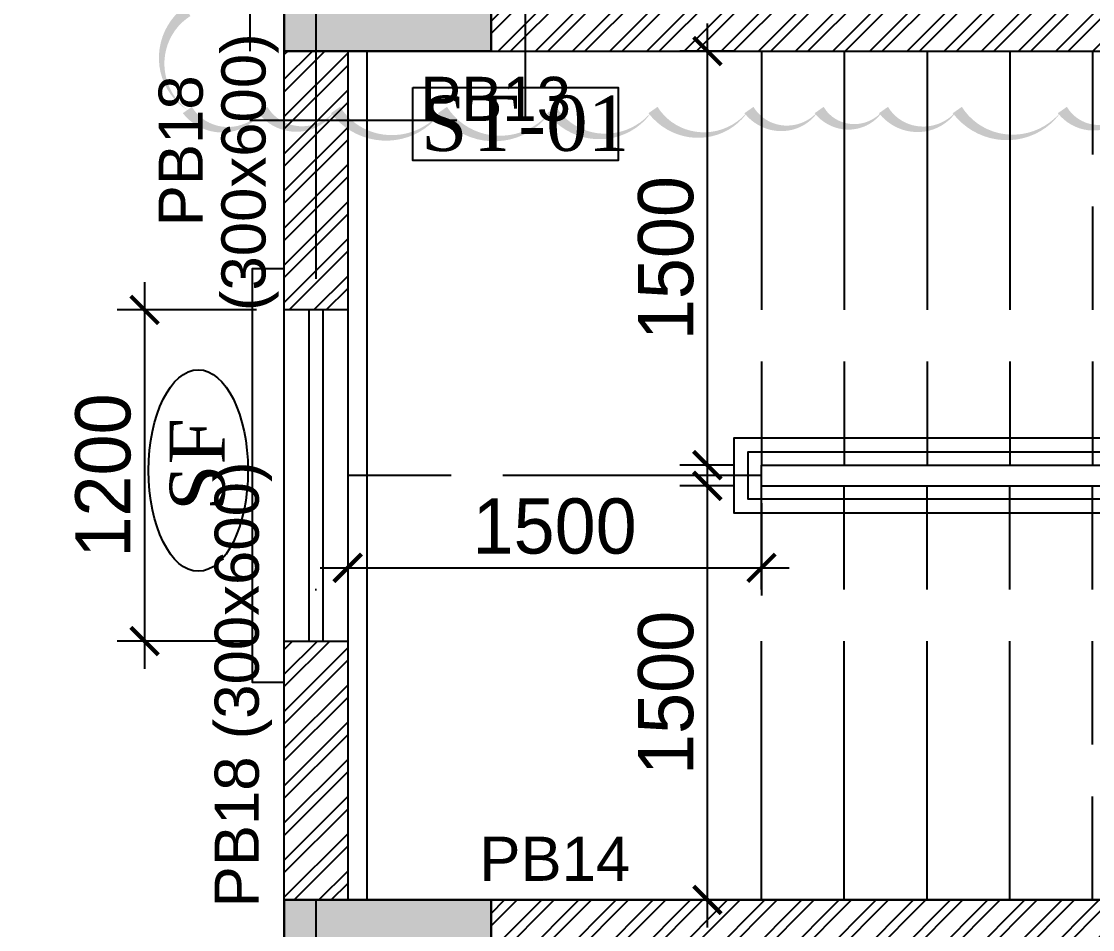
# Model space of a CAD drawing. Header units: millimetres. Extents: x 423806 to 486881, y 1786979 to 1831529.
# Drawn here: x 431178 to 435061, y 1804620 to 1807910 of the extents above; entities that cross this region are included whole.
import ezdxf

# ---------------------------------------------------------------- set-up
doc = ezdxf.new("R2010")
doc.units = ezdxf.units.MM
doc.header["$LTSCALE"] = 150
doc.header["$PDSIZE"] = 0.01
for name, pattern in [('DASHDOT', [1, 0.5, -0.25, 0, -0.25]), ('DASHDOTX2', [2, 1, -0.5, 0, -0.5]), ('DASHED', [0.75, 0.5, -0.25]), ('HIDDEN', [0.375, 0.25, -0.125])]:
    doc.linetypes.add(name, pattern=pattern)
doc.layers.get('0').update_dxf_attribs({"lineweight": 13})
for name, color, linetype in [('AD-COLUMNS', 41, 'Continuous'), ('AD-D&W TAG', 4, 'Continuous'), ('AD-DIM', 7, 'Continuous'), ('AD-DIM_CHECK', 7, 'Continuous'), ('AD-GRID', 251, 'DASHDOTX2'), ('AD-HATCH_LIGHT', 8, 'Continuous'), ('AD-RAILING', 42, 'Continuous'), ('AD-SILL', 252, 'Continuous'), ('AD-STAIRCASE', 1, 'Continuous'), ('AD-WALL', 7, 'Continuous'), ('AD-WALL HATCH', 252, 'Continuous'), ('AD-WINDOWS', 5, 'Continuous'), ('Revisions', 2, 'Continuous')]:
    doc.layers.add(name, color=color, linetype=linetype)
for name, color, linetype, lineweight in [('AD-REFERENCE LINE', 253, 'Continuous', 25), ('AD-TEXT', 7, 'Continuous', 25), ('BEAM HIDDEN', 8, 'DASHED', 25), ('BEAMS', 53, 'Continuous', 25), ('COL', 141, 'Continuous', 25), ('filling', 254, 'Continuous', 0), ('GRID', 8, 'DASHDOT', 9), ('STEPS', 31, 'Continuous', 18), ('TEXT', 7, 'Continuous', 13)]:
    doc.layers.add(name, color=color, linetype=linetype, lineweight=lineweight)
doc.styles.add('240122--R0_INST_ FLOOR PLANS XREF$0$Scale M 200', font='times.ttf', dxfattribs={"height": 200})
doc.styles.add('Arial', font='arial.ttf')
doc.dimstyles.new('Scale 100', dxfattribs={"dimtxt": 200, "dimasz": 100, "dimexe": 100, "dimexo": 100, "dimgap": 50, "dimtad": 1, "dimdec": 0, "dimrnd": 5, "dimzin": 0, "dimdsep": 46, "dimtxsty": 'Standard', "dimblk": 'ARCHTICK', "dimcen": 0, "dimdle": 100, "dimclrd": 252, "dimclre": 252, "dimclrt": 256, "dimadec": 0, "dimazin": 0, "dimtfac": 1, "dimtdec": 0, "dimtofl": 0, "dimtmove": 1, "dimatfit": 3, "dimfxl": 0.18, "dimtolj": 1, "dimtzin": 0, "dimarcsym": 0})

# ---------------------------------------------------------------- blocks, each defined once
blk = doc.blocks.new('A$Ce04e376f')
at = {"layer": 'filling'}
h = blk.add_hatch(color=254, dxfattribs=at)
h.dxf.hatch_style = 1
h.paths.add_polyline_path([(0, 0), (500, 0), (500, -750), (0, -750)])
h.paths.add_polyline_path([(16020, -7250), (16020, -6500), (16770, -6500), (16770, -7250)])
h.paths.add_polyline_path([(0, -13050), (0, -12550), (750, -12550), (750, -13050)])
h.paths.add_polyline_path([(0, -16425), (0, -15925), (750, -15925), (750, -16425)])
h.paths.add_polyline_path([(10625, -20100), (10625, -19500), (11375, -19500), (11375, -20100)])
h.paths.add_polyline_path([(11125, -30000), (10625, -30000), (10625, -29250), (11125, -29250)])
h = blk.add_hatch(color=254, dxfattribs=at)
h.dxf.hatch_style = 1
h.paths.add_polyline_path([(0, -20250), (0, -19500), (750, -19500), (750, -20250)])
h.paths.add_polyline_path([(6350.2, -20250), (6350.2, -19500), (7100.2, -19500), (7100.2, -20250)])
h.paths.add_polyline_path([(6350.2, -30000), (6350.2, -29250), (7100.2, -29250), (7100.2, -30000)])
at = {"layer": 'COL'}
for points in [[(0, -16425), (0, -15925), (750, -15925), (750, -16425), (0, -16425)], [(0, -20250), (0, -19500), (750, -19500), (750, -20250), (0, -20250)]]:
    blk.add_lwpolyline(points, dxfattribs=at)
blk = doc.blocks.new('_ArchTick')
at = {"color": 0, "linetype": 'ByBlock', "const_width": 0.15}
blk.add_lwpolyline([(-0.5, -0.5), (0.5, 0.5)], dxfattribs=at)
blk = doc.blocks.new('*D297')
at = {"layer": 'AD-DIM_CHECK', "color": 252, "lineweight": -2, "transparency": 16777216}
for p, q in [((431624.9, 1806965.4), (431624.9, 1805565.4)), ((432031.1, 1806865.4), (431524.9, 1806865.4)), ((432031.1, 1805665.4), (431524.9, 1805665.4))]:
    blk.add_line(p, q, dxfattribs=at)
at = {"layer": 'Defpoints', "color": 0, "transparency": 16777216}
for p in [(432131.1, 1806865.4), (431624.9, 1805665.4), (432131.1, 1805665.4)]:
    blk.add_point(p, dxfattribs=at)
at = {"layer": 'AD-DIM_CHECK', "color": 252, "lineweight": -2, "transparency": 16777216, "xscale": 100, "yscale": 100, "zscale": 100}
for p, rotation in [((431624.9, 1806865.4), 90), ((431624.9, 1805665.4), 270)]:
    blk.add_blockref('_ArchTick', p, dxfattribs=dict(at, rotation=rotation))
at = {"layer": 'AD-DIM_CHECK', "transparency": 16777216, "insert": (431474.9, 1806265.4), "char_height": 200, "attachment_point": 5, "rotation": 90}
blk.add_mtext('\\A1;1200', dxfattribs=at)
blk = doc.blocks.new('*D298')
at = {"layer": 'AD-DIM_CHECK', "color": 252, "lineweight": -2, "transparency": 16777216}
for p, q in [((432361.1, 1806165.4), (432361.1, 1805831)), ((433861.1, 1806165.4), (433861.1, 1805831)), ((432261.1, 1805931), (433961.1, 1805931))]:
    blk.add_line(p, q, dxfattribs=at)
at = {"layer": 'Defpoints', "color": 0, "transparency": 16777216}
for p in [(432361.1, 1806265.4), (433861.1, 1806265.4), (433861.1, 1805931)]:
    blk.add_point(p, dxfattribs=at)
at = {"layer": 'AD-DIM_CHECK', "color": 252, "lineweight": -2, "transparency": 16777216, "xscale": 100, "yscale": 100, "zscale": 100, "rotation": 180}
blk.add_blockref('_ArchTick', (432361.1, 1805931), dxfattribs=at)
at = {"layer": 'AD-DIM_CHECK', "color": 252, "lineweight": -2, "transparency": 16777216, "xscale": 100, "yscale": 100, "zscale": 100}
blk.add_blockref('_ArchTick', (433861.1, 1805931), dxfattribs=at)
at = {"layer": 'AD-DIM_CHECK', "transparency": 16777216, "insert": (433111.1, 1806081), "char_height": 200, "attachment_point": 5}
blk.add_mtext('\\A1;1500', dxfattribs=at)
blk = doc.blocks.new('*D299')
at = {"layer": 'AD-DIM_CHECK', "color": 252, "lineweight": -2, "transparency": 16777216}
for p, q in [((433664.9, 1804627.9), (433664.9, 1806327.9)), ((433761.1, 1806227.9), (433564.9, 1806227.9)), ((433761.1, 1804727.9), (433564.9, 1804727.9))]:
    blk.add_line(p, q, dxfattribs=at)
at = {"layer": 'Defpoints', "color": 0, "transparency": 16777216}
for p in [(433664.9, 1806227.9), (433861.1, 1806227.9), (433861.1, 1804727.9)]:
    blk.add_point(p, dxfattribs=at)
at = {"layer": 'AD-DIM_CHECK', "color": 252, "lineweight": -2, "transparency": 16777216, "xscale": 100, "yscale": 100, "zscale": 100}
for p, rotation in [((433664.9, 1806227.9), 90), ((433664.9, 1804727.9), 270)]:
    blk.add_blockref('_ArchTick', p, dxfattribs=dict(at, rotation=rotation))
at = {"layer": 'AD-DIM_CHECK', "transparency": 16777216, "insert": (433514.9, 1805477.9), "char_height": 200, "attachment_point": 5, "rotation": 90}
blk.add_mtext('\\A1;1500', dxfattribs=at)
blk = doc.blocks.new('*D300')
at = {"layer": 'AD-DIM_CHECK', "color": 252, "lineweight": -2, "transparency": 16777216}
for p, q in [((433664.9, 1806202.9), (433664.9, 1807902.9)), ((433761.1, 1807802.9), (433564.9, 1807802.9)), ((433761.1, 1806302.9), (433564.9, 1806302.9))]:
    blk.add_line(p, q, dxfattribs=at)
at = {"layer": 'Defpoints', "color": 0, "transparency": 16777216}
for p in [(433664.9, 1807802.9), (433861.1, 1807802.9), (433861.1, 1806302.9)]:
    blk.add_point(p, dxfattribs=at)
at = {"layer": 'AD-DIM_CHECK', "color": 252, "lineweight": -2, "transparency": 16777216, "xscale": 100, "yscale": 100, "zscale": 100}
for p, rotation in [((433664.9, 1807802.9), 90), ((433664.9, 1806302.9), 270)]:
    blk.add_blockref('_ArchTick', p, dxfattribs=dict(at, rotation=rotation))
at = {"layer": 'AD-DIM_CHECK', "transparency": 16777216, "insert": (433514.9, 1807052.9), "char_height": 200, "attachment_point": 5, "rotation": 90}
blk.add_mtext('\\A1;1500', dxfattribs=at)
blk = doc.blocks.new('A$C0f0b0a84')
at = {"layer": 'AD-REFERENCE LINE', "ltscale": 20}
blk.add_lwpolyline([(-150, 230), (-150, 345), (1350, 345), (1350, 230)], dxfattribs=at)
at = {"layer": 'AD-SILL'}
for p, q in [((0, 230), (1200, 230)), ((1200, 0), (0, 0))]:
    blk.add_line(p, q, dxfattribs=at)
at = {"layer": 'AD-WINDOWS'}
for p, q in [((0, 140), (1200, 140)), ((1200, 90), (0, 90))]:
    blk.add_line(p, q, dxfattribs=at)
blk = doc.blocks.new('A$Cbc0e5cc4')
at = {"layer": 'AD-D&W TAG'}
blk.add_ellipse((0, 0), major_axis=(-365, 0), ratio=0.493341, dxfattribs=at)
at = {"layer": 'AD-D&W TAG', "transparency": 33554687, "insert": (-146.1, 103.9), "char_height": 200, "width": 326.874, "attachment_point": 1, "style": '240122--R0_INST_ FLOOR PLANS XREF$0$Scale M 200'}
blk.add_mtext('\\A1;SF', dxfattribs=at)
blk = doc.blocks.new('*D351')
at = {"layer": 'AD-DIM', "color": 252, "lineweight": -2, "transparency": 16777216}
for p, q in [((430631.131, 1824327.902), (430631.131, 1794127.902)), ((432031.131, 1824227.902), (430531.131, 1824227.902)), ((432031.131, 1794227.902), (430531.131, 1794227.902))]:
    blk.add_line(p, q, dxfattribs=at)
at = {"layer": 'Defpoints', "color": 0, "transparency": 16777216}
for p in [(432131.131, 1824227.902), (430631.131, 1794227.902), (432131.131, 1794227.902)]:
    blk.add_point(p, dxfattribs=at)
at = {"layer": 'AD-DIM', "color": 252, "lineweight": -2, "transparency": 16777216, "xscale": 100, "yscale": 100, "zscale": 100}
for p, rotation in [((430631.131, 1824227.902), 90), ((430631.131, 1794227.902), 270)]:
    blk.add_blockref('_ArchTick', p, dxfattribs=dict(at, rotation=rotation))
at = {"layer": 'AD-DIM', "transparency": 16777216, "insert": (430481.131, 1809227.902), "char_height": 200, "attachment_point": 5, "rotation": 90}
blk.add_mtext('\\A1;30000', dxfattribs=at)

msp = doc.modelspace()

# ---------------------------------------------------------------- hatches: boundary and pattern name
at = {"layer": 'AD-HATCH_LIGHT'}
h = msp.add_hatch(color=256, dxfattribs=at)
h.dxf.hatch_style = 1
h.paths.add_polyline_path([(432131.1, 1808302.9), (432131.1, 1807802.9), (432881.1, 1807802.9), (432881.1, 1808302.9)])
h = msp.add_hatch(color=256, dxfattribs=at)
h.dxf.hatch_style = 1
h.paths.add_polyline_path([(432131.1, 1804727.9), (432131.1, 1803977.9), (432881.1, 1803977.9), (432881.1, 1804727.9)])
at = {"layer": 'AD-WALL HATCH', "transparency": 33554687}
h = msp.add_hatch(dxfattribs=at)
h.set_pattern_fill('ANSI32', color=256, scale=10)
h.set_pattern_definition([(45, (415131.13, 1744227.9), (-67.35192, 67.35192), []), (45, (415176.03, 1744227.9), (-67.35192, 67.35192), [])])
h.paths.add_polyline_path([(451901.1, 1795527.9), (452131.1, 1795527.9), (452131.1, 1794977.9), (451291.8, 1794977.9), (451291.8, 1795207.9), (451901.1, 1795207.9)])
h.paths.add_polyline_path([(448321.1, 1811927.9), (448321.1, 1816977.9), (448206.1, 1816977.9), (448206.1, 1811927.9)])
h.paths.add_polyline_path([(439001.1, 1811677.9), (439231.1, 1811677.9), (439231.1, 1812027.9), (439506.1, 1812027.9), (439506.1, 1812257.9), (439001.1, 1812257.9)])
h.paths.add_polyline_path([(439001.1, 1823727.9), (439001.1, 1819327.9), (442501.1, 1819327.9), (442501.1, 1820182.9), (442271.1, 1820182.9), (442271.1, 1819557.9), (441071.1, 1819557.9), (441071.1, 1820157.9), (440956.1, 1820157.9), (440956.1, 1819557.9), (439231.1, 1819557.9), (439231.1, 1823727.9)])
h.paths.add_polyline_path([(441471.1, 1823997.9), (439831.3, 1823997.9), (439831.3, 1824227.9), (441471.1, 1824227.9)])
h.paths.add_polyline_path([(448706.1, 1799227.9), (448906.1, 1799227.9), (448906.1, 1799342.9), (448706.1, 1799342.9), (448706.1, 1802177.9), (448591.1, 1802177.9), (448591.1, 1794977.9), (449291.8, 1794977.9), (449291.8, 1795207.9), (448706.1, 1795207.9)])
h.paths.add_polyline_path([(452131.1, 1798527.9), (452131.1, 1803977.9), (451901.1, 1803977.9), (451901.1, 1799342.9), (450906.1, 1799342.9), (450906.1, 1799227.9), (451901.1, 1799227.9), (451901.1, 1798527.9)])
h.paths.add_polyline_path([(451901.1, 1811177.9), (452131.1, 1811177.9), (452131.1, 1810427.9), (451901.1, 1810427.9)])
h.paths.add_polyline_path([(451901.1, 1814372.9), (452131.1, 1814372.9), (452131.1, 1815397.9), (451901.1, 1815397.9)])
h.paths.add_polyline_path([(438581.1, 1809177.9), (439231.1, 1809177.9), (439231.1, 1808552.9), (439116.1, 1808552.9), (439116.1, 1809062.9), (438581.1, 1809062.9)])
h.paths.add_polyline_path([(446146.1, 1820752.9), (446146.1, 1819557.9), (446296.1, 1819557.9), (446296.1, 1819327.9), (446031.1, 1819327.9), (446031.1, 1820752.9), (445731.1, 1820752.9), (445731.1, 1820867.9), (446431.1, 1820867.9), (446431.1, 1821767.9), (444931.1, 1821767.9), (444931.1, 1820752.9), (444701.1, 1820752.9), (444701.1, 1821367.9), (444551.1, 1821367.9), (444551.1, 1821597.9), (444701.1, 1821597.9), (444701.1, 1823997.9), (444403.6, 1823997.9), (444403.6, 1824227.9), (446951.1, 1824227.9), (446951.1, 1823997.9), (444931.1, 1823997.9), (444931.1, 1821882.9), (446546.1, 1821882.9), (446546.1, 1820752.9)])
h.paths.add_polyline_path([(451901.1, 1812872.9), (452131.1, 1812872.9), (452131.1, 1811927.9), (451901.1, 1811927.9)])
h.paths.add_polyline_path([(448706.1, 1804727.9), (448906.1, 1804727.9), (448906.1, 1804497.9), (448706.1, 1804497.9)])
h.paths.add_polyline_path([(442871.1, 1801232.9), (442871.1, 1796107.9), (442756.1, 1796107.9), (442756.1, 1801232.9)])
h.paths.add_polyline_path([(450106.1, 1804497.9), (451631.1, 1804497.9), (451631.1, 1804727.9), (451231.1, 1804727.9), (451231.1, 1805065.4), (451001.1, 1805065.4), (451001.1, 1804727.9), (450106.1, 1804727.9)])
h.paths.add_polyline_path([(451901.1, 1809227.9), (452131.1, 1809227.9), (452131.1, 1807802.9), (451231.1, 1807802.9), (451231.1, 1807465.4), (451001.1, 1807465.4), (451001.1, 1808032.9), (451901.1, 1808032.9)])
h.paths.add_polyline_path([(436326.1, 1802997.9), (436326.1, 1803097.9), (436556.1, 1803097.9), (436556.1, 1802512.9), (436326.1, 1802512.9), (436326.1, 1802882.9), (432361.1, 1802882.9), (432361.1, 1800247.9), (432131.1, 1800247.9), (432131.1, 1803227.9), (432361.1, 1803227.9), (432361.1, 1802997.9), (434945.2, 1802997.9), (434945.2, 1803097.9), (435175.2, 1803097.9), (435175.2, 1802997.9)])
h.paths.add_polyline_path([(436326.1, 1794607.9), (436556.1, 1794607.9), (436556.1, 1794457.9), (436326.1, 1794457.9)])
h.paths.add_polyline_path([(448591.1, 1803977.9), (448706.1, 1803977.9), (448706.1, 1803377.9), (448591.1, 1803377.9)])
h.paths.add_polyline_path([(432131.1, 1807802.9), (432361.1, 1807802.9), (432361.1, 1806865.4), (432131.1, 1806865.4)])
h.paths.add_polyline_path([(443506.1, 1817727.9), (443706.1, 1817727.9), (443706.1, 1817497.9), (443506.1, 1817497.9)])
h.paths.add_polyline_path([(447296.1, 1819327.9), (448671.1, 1819327.9), (448671.1, 1818877.9), (448901.1, 1818877.9), (448901.1, 1823477.9), (448671.1, 1823477.9), (448671.1, 1821417.9), (447901.1, 1821417.9), (447901.1, 1821302.9), (448671.1, 1821302.9), (448671.1, 1819442.9), (447296.1, 1819442.9)])
h.paths.add_polyline_path([(443506.1, 1804727.9), (448106.1, 1804727.9), (448106.1, 1804612.9), (443506.1, 1804612.9)])
h.paths.add_polyline_path([(439231.1, 1804727.9), (442756.1, 1804727.9), (442756.1, 1804612.9), (439231.1, 1804612.9)])
h.paths.add_polyline_path([(445606.1, 1794457.9), (448206.1, 1794457.9), (448206.1, 1794227.9), (445606.1, 1794227.9)])
h.paths.add_polyline_path([(441306.1, 1794457.9), (442756.1, 1794457.9), (442756.1, 1794227.9), (441306.1, 1794227.9)])
h.paths.add_polyline_path([(438381.3, 1794457.9), (438481.3, 1794457.9), (438481.3, 1794227.9), (438381.3, 1794227.9)])
h.paths.add_polyline_path([(432131.1, 1796227.9), (432361.1, 1796227.9), (432361.1, 1794977.9), (432131.1, 1794977.9)])
h.paths.add_polyline_path([(432131.1, 1803827.9), (432361.1, 1803827.9), (432361.1, 1803977.9), (432131.1, 1803977.9)])
h.paths.add_polyline_path([(432131.1, 1805665.4), (432361.1, 1805665.4), (432361.1, 1804727.9), (432131.1, 1804727.9)])
h.paths.add_polyline_path([(451901.1, 1817727.9), (452131.1, 1817727.9), (452131.1, 1817877.9), (451901.1, 1817877.9)])
h.paths.add_polyline_path([(448901.1, 1817727.9), (448901.1, 1817497.9), (450316.1, 1817497.9), (450316.1, 1816747.9), (451901.1, 1816747.9), (451901.1, 1816597.9), (452131.1, 1816597.9), (452131.1, 1816977.9), (451901.1, 1816977.9), (451901.1, 1816862.9), (450431.1, 1816862.9), (450431.1, 1817497.9), (450481.1, 1817497.9), (450481.1, 1817727.9)])
h.paths.add_polyline_path([(448901.1, 1817727.9), (448901.1, 1817877.9), (448671.1, 1817877.9), (448671.1, 1817727.9)])
h.paths.add_polyline_path([(443503.7, 1811407.9), (448206.1, 1811407.9), (448206.1, 1811177.9), (443503.7, 1811177.9)])
h.paths.add_polyline_path([(448706.1, 1811407.9), (451631.1, 1811407.9), (451631.1, 1811177.9), (448706.1, 1811177.9)])
h.paths.add_polyline_path([(445206.1, 1817497.9), (448151.1, 1817497.9), (448151.1, 1817727.9), (445206.1, 1817727.9)])
h.paths.add_polyline_path([(448901.1, 1824227.9), (449541.1, 1824227.9), (449541.1, 1823997.9), (448901.1, 1823997.9)])
h.paths.add_polyline_path([(450741.1, 1823997.9), (451381.1, 1823997.9), (451381.1, 1824227.9), (450741.1, 1824227.9)])
h.paths.add_polyline_path([(452131.1, 1818877.9), (452131.1, 1823727.9), (451901.1, 1823727.9), (451901.1, 1818877.9)])
h.paths.add_polyline_path([(443803.6, 1824227.9), (443506.1, 1824227.9), (443506.1, 1823997.9), (443803.6, 1823997.9)])
h.paths.add_polyline_path([(442271.1, 1823997.9), (442071.1, 1823997.9), (442071.1, 1824227.9), (442756.1, 1824227.9), (442756.1, 1823997.9), (442501.1, 1823997.9), (442501.1, 1821597.9), (443351.1, 1821597.9), (443351.1, 1821482.9), (442501.1, 1821482.9), (442501.1, 1821182.9), (442271.1, 1821182.9)])
h.paths.add_polyline_path([(434181.3, 1794457.9), (432631.1, 1794457.9), (432631.1, 1794227.9), (434181.3, 1794227.9)])
h.paths.add_polyline_path([(432131.1, 1799047.9), (432361.1, 1799047.9), (432361.1, 1797727.9), (432131.1, 1797727.9)])
h.paths.add_polyline_path([(432631.1, 1824227.9), (434031.1, 1824227.9), (434031.1, 1823997.9), (432631.1, 1823997.9)])
h.paths.add_polyline_path([(439231.1, 1794227.9), (439231.1, 1794457.9), (439506.1, 1794457.9), (439506.1, 1794227.9)])
h.paths.add_polyline_path([(436581.3, 1794227.9), (436581.3, 1794457.9), (435981.3, 1794457.9), (435981.3, 1794227.9)])
h.paths.add_polyline_path([(443256.1, 1794227.9), (443806.1, 1794227.9), (443806.1, 1794457.9), (443256.1, 1794457.9)])
h.paths.add_polyline_path([(436556.1, 1801012.9), (436556.1, 1796107.9), (436441.1, 1796107.9), (436441.1, 1801012.9)])
h.paths.add_polyline_path([(441781.1, 1817727.9), (441781.1, 1812257.9), (441506.1, 1812257.9), (441506.1, 1812027.9), (441781.1, 1812027.9), (441781.1, 1811177.9), (442753.7, 1811177.9), (442753.7, 1811407.9), (442011.1, 1811407.9), (442011.1, 1817497.9), (442756.1, 1817497.9), (442756.1, 1817727.9)])
h.paths.add_polyline_path([(435175.2, 1804497.9), (436441.1, 1804497.9), (436441.1, 1803897.9), (436556.1, 1803897.9), (436556.1, 1804497.9), (438481.3, 1804497.9), (438481.3, 1804727.9), (432881.1, 1804727.9), (432881.1, 1804497.9), (435060.2, 1804497.9), (435060.2, 1803897.9), (435175.2, 1803897.9)])
h.paths.add_polyline_path([(435136.1, 1810677.9), (435136.1, 1811177.9), (438481.1, 1811177.9), (438481.1, 1811407.9), (432881.1, 1811407.9), (432881.1, 1811177.9), (434906.1, 1811177.9), (434906.1, 1810677.9)])
h.paths.add_polyline_path([(432581.1, 1808302.9), (432811.1, 1808302.9), (432811.1, 1811177.9), (432581.1, 1811177.9)])
h.paths.add_polyline_path([(437133.6, 1809062.9), (437416.1, 1809062.9), (437416.1, 1808032.9), (436333.6, 1808032.9), (436333.6, 1809062.9), (436533.6, 1809062.9), (436533.6, 1809177.9), (435936.1, 1809177.9), (435936.1, 1809062.9), (436218.6, 1809062.9), (436218.6, 1808032.9), (435136.1, 1808032.9), (435136.1, 1809062.9), (435336.1, 1809062.9), (435336.1, 1809177.9), (435136.1, 1809177.9), (435136.1, 1809677.9), (434906.1, 1809677.9), (434906.1, 1808032.9), (432881.1, 1808032.9), (432881.1, 1807802.9), (438731.1, 1807802.9), (438731.1, 1808032.9), (437531.1, 1808032.9), (437531.1, 1809062.9), (437681.1, 1809062.9), (437681.1, 1809177.9), (437133.6, 1809177.9)])

# ---------------------------------------------------------------- linework, layer by layer
at = {"layer": 'AD-COLUMNS'}
for points in [[(432131.1, 1808302.9), (432131.1, 1807802.9), (432881.1, 1807802.9), (432881.1, 1808302.9), (432131.1, 1808302.9)], [(432131.1, 1804727.9), (432131.1, 1803977.9), (432881.1, 1803977.9), (432881.1, 1804727.9), (432131.1, 1804727.9)]]:
    msp.add_lwpolyline(points, dxfattribs=at)
at = {"layer": 'AD-GRID', "lineweight": 25, "ltscale": 15}
msp.add_line((432246.1, 1827227.9), (432246.1, 1792227.9), dxfattribs=at)
at = {"layer": 'AD-RAILING'}
for points in [[(438761.1, 1806130.4), (438761.1, 1806400.4), (433761.1, 1806400.4), (433761.1, 1806130.4)], [(438711.1, 1806350.4), (433811.1, 1806350.4), (433811.1, 1806180.4), (438711.1, 1806180.4)]]:
    msp.add_lwpolyline(points, close=True, dxfattribs=at)
at = {"layer": 'AD-REFERENCE LINE', "linetype": 'HIDDEN', "ltscale": 20}
msp.add_lwpolyline([(432006.1, 1807552.9), (433006.1, 1807552.9), (433006.1, 1808552.9), (432006.1, 1808552.9)], close=True, dxfattribs=at)
at = {"layer": 'AD-REFERENCE LINE', "ltscale": 20}
for points in [[(435622.1, 1806400.4), (433761.1, 1806400.4), (433761.1, 1806130.4), (435332.2, 1806130.4)], [(435642.1, 1806350.4), (433811.1, 1806350.4), (433811.1, 1806180.4), (435318.2, 1806180.4)], [(433861.1, 1806302.9), (435661.1, 1806302.9)], [(433861.1, 1806227.9), (435304.6, 1806227.9)]]:
    msp.add_lwpolyline(points, dxfattribs=at)
at = {"layer": 'AD-STAIRCASE', "linetype": 'HIDDEN', "ltscale": 20}
for points in [[(433861.1, 1807802.9), (433861.1, 1806302.9)], [(434161.1, 1807802.9), (434161.1, 1806302.9)], [(434461.1, 1807802.9), (434461.1, 1806302.9)], [(434761.1, 1807802.9), (434761.1, 1806302.9)], [(433861.1, 1806265.4), (432361.1, 1806265.4)], [(433861.1, 1804727.9), (433861.1, 1806227.9)], [(434161.1, 1804727.9), (434161.1, 1806227.9)], [(434461.1, 1804727.9), (434461.1, 1806227.9)], [(434761.1, 1804727.9), (434761.1, 1806227.9)]]:
    msp.add_lwpolyline(points, dxfattribs=at)
at = {"layer": 'AD-STAIRCASE'}
for points in [[(433861.1, 1806302.9), (438661.1, 1806302.9)], [(433861.1, 1806227.9), (433861.1, 1806302.9)], [(433861.1, 1806227.9), (438661.1, 1806227.9)]]:
    msp.add_lwpolyline(points, dxfattribs=at)
at = {"layer": 'AD-TEXT', "transparency": 33554687}
msp.add_lwpolyline([(432597, 1807671.5), (433341.2, 1807671.5), (433341.2, 1807407), (432597, 1807407)], close=True, dxfattribs=at)
at = {"layer": 'AD-WALL'}
msp.add_lwpolyline([(435136.1, 1809677.9), (434906.1, 1809677.9), (434906.1, 1808032.9), (432881.1, 1808032.9), (432881.1, 1807802.9), (438731.1, 1807802.9)], dxfattribs=at)
for points in [[(432131.1, 1807802.9), (432361.1, 1807802.9), (432361.1, 1806865.4), (432131.1, 1806865.4)], [(432131.1, 1805665.4), (432361.1, 1805665.4), (432361.1, 1804727.9), (432131.1, 1804727.9)], [(435175.2, 1804497.9), (436441.1, 1804497.9), (436441.1, 1803897.9), (436556.1, 1803897.9), (436556.1, 1804497.9), (438481.3, 1804497.9), (438481.3, 1804727.9), (432881.1, 1804727.9), (432881.1, 1804497.9), (435060.2, 1804497.9), (435060.2, 1803897.9), (435175.2, 1803897.9)]]:
    msp.add_lwpolyline(points, close=True, dxfattribs=at)
at = {"layer": 'BEAM HIDDEN', "ltscale": 5}
for points in [[(433861.1, 1807802.9), (433861.1, 1806302.9)], [(434161.1, 1807802.9), (434161.1, 1806302.9)], [(434461.1, 1807802.9), (434461.1, 1806302.9)], [(434761.1, 1807802.9), (434761.1, 1806302.9)], [(435061.1, 1807802.9), (435061.1, 1806302.9)], [(433861.1, 1806265.4), (432431.1, 1806265.4)], [(433861.1, 1804727.9), (433861.1, 1806227.9)], [(434161.1, 1804727.9), (434161.1, 1806227.9)], [(434461.1, 1804727.9), (434461.1, 1806227.9)], [(434761.1, 1804727.9), (434761.1, 1806227.9)], [(435061.1, 1804727.9), (435061.1, 1806227.9)]]:
    msp.add_lwpolyline(points, dxfattribs=at)
at = {"layer": 'BEAMS'}
for p, q in [((432131.1, 1804727.9), (432131.1, 1807802.9)), ((432431.1, 1804727.9), (432431.1, 1807802.9)), ((432881.1, 1804727.9), (437161.1, 1804727.9))]:
    msp.add_line(p, q, dxfattribs=at)
at = {"layer": 'BEAMS', "color": 3}
msp.add_line((432881.1, 1807802.9), (437161.1, 1807802.9), dxfattribs=at)
at = {"layer": 'Revisions'}
msp.add_lwpolyline([(435197.4, 1807589.5, 0, 40, -0.520567), (434951.6, 1807589.5, 0, 40, -0.520567), (434570.8, 1807589.5, 0, 40, -0.520567), (434303.2, 1807589.5, 0, 40, -0.520567), (434070, 1807589.5, 0, 40, -0.520567), (433815.7, 1807589.5, 0, 40, -0.520567), (433467.8, 1807589.5, 0, 40, -0.520567), (433100.5, 1807589.5, 0, 40, -0.520567), (432704.5, 1807589.5, 0, 40, -0.520567), (432317.1, 1807589.5, 0, 40, -0.520567), (432053.5, 1807589.5, 0, 40, -0.520567), (431779.8, 1807589.5, 0, 40, -0.520567), (431779.8, 1807946.5, 0, 40, -0.520567), (431779.8, 1808177.3, 0, 40, -0.520567), (431779.8, 1808556.2, 0, 40, -0.520567), (431779.8, 1808936.2, 0, 40, -0.520567), (431779.8, 1809213, 0, 40, -0.520567), (431779.8, 1809491, 0, 40, -0.520567), (431779.8, 1809815.8, 0, 40, -0.520567), (431779.8, 1810171.7, 0, 40, -0.520567), (431779.8, 1810454.8, 0, 40, -0.520567), (431779.8, 1810789.9, 0, 40, -0.520567), (431779.8, 1811080.3, 0, 40, -0.520567), (431779.8, 1811435.1, 0, 40, -0.520567)], format="xyseb", dxfattribs=at)
at = {"layer": 'STEPS'}
msp.add_lwpolyline([(433861.1, 1806227.9), (433861.1, 1806302.9)], dxfattribs=at)

# ---------------------------------------------------------------- block references
at = {"ltscale": 25, "rotation": 90}
for name, p in [('A$C0f0b0a84', (432361.1, 1805665.4)), ('A$Cbc0e5cc4', (431819.5, 1806283.3))]:
    msp.add_blockref(name, p, dxfattribs=at)
at = {"layer": 'GRID', "ltscale": 4}
msp.add_blockref('A$Ce04e376f', (432131.1, 1824227.9), dxfattribs=at)

# ---------------------------------------------------------------- texts
at = {"layer": 'AD-TEXT', "transparency": 33554687, "insert": (432627, 1807641.5), "char_height": 200, "width": 704.235, "attachment_point": 1, "style": '240122--R0_INST_ FLOOR PLANS XREF$0$Scale M 200'}
msp.add_mtext('\\A1;\\pxql;ST-01', dxfattribs=at)
at = {"layer": 'TEXT', "style": 'Arial'}
for s, p in [('(300x600)', (432063.3, 1806861)), ('PB18 ', (431835.7, 1807168.3)), ('PB18 (300x600)', (432038.8, 1804700.9))]:
    msp.add_text(s, height=160, rotation=90, dxfattribs=at).set_placement(p)
for s, p in [('PB13', (432623.7, 1807549.8)), ('PB14', (432838.4, 1804796.9))]:
    msp.add_text(s, height=160, dxfattribs=at).set_placement(p)

# ---------------------------------------------------------------- dimensions: what is measured, and where the dimension line sits
at = {"layer": 'AD-DIM'}
dim = msp.add_linear_dim(base=(430631.1, 1794227.9), p1=(432131.1, 1824227.9), p2=(432131.1, 1794227.9), angle=90, dimstyle='Scale 100', dxfattribs=at)
dim.commit()
dim.dimension.update_dxf_attribs({"geometry": '*D351', "text_midpoint": (430481.1, 1809227.9)})
at = {"layer": 'AD-DIM_CHECK'}
for base, p1, p2, angle, picture, middle in [((433664.9, 1807802.9), (433861.1, 1806302.9), (433861.1, 1807802.9), 90, '*D300', (433514.9, 1807052.9)), ((431624.9, 1805665.4), (432131.1, 1806865.4), (432131.1, 1805665.4), 90, '*D297', (431474.9, 1806265.4)), ((433664.9, 1806227.9), (433861.1, 1804727.9), (433861.1, 1806227.9), 90, '*D299', (433514.9, 1805477.9)), ((433861.1, 1805931), (432361.1, 1806265.4), (433861.1, 1806265.4), 180, '*D298', (433111.1, 1806081))]:
    dim = msp.add_linear_dim(base=base, p1=p1, p2=p2, angle=angle, dimstyle='Scale 100', dxfattribs=at)
    dim.commit()
    dim.dimension.update_dxf_attribs({"geometry": picture, "text_midpoint": middle})

doc.saveas('drawing.dxf')
